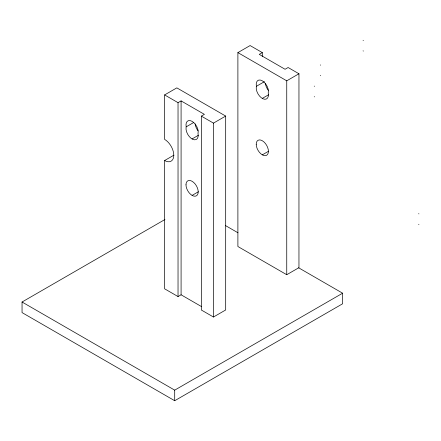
<?xml version="1.0" encoding="UTF-8"?>
<svg xmlns="http://www.w3.org/2000/svg" width="441" height="441" viewBox="0 0 441 441"><rect width="100%" height="100%" fill="white"/><g stroke="black" fill="none" stroke-linecap="round" stroke-linejoin="round"><path stroke-width="0.66" d="M186.201 126.826L186.063 127.372A8.638 4.983 60 0 0 191.168 138.364L192.761 139.323A8.638 4.983 60 0 0 198.169 134.676L197.998 133.64A8.638 4.983 60 0 0 192.1 121.358A8.638 4.983 60 0 0 186.201 126.826L193.643 122.532M256.419 86.287L256.282 86.833A8.638 4.983 60 0 0 261.386 97.819L262.979 98.784A8.638 4.983 60 0 0 268.387 94.131L268.216 93.095A8.638 4.983 60 0 0 262.318 80.819A8.638 4.983 60 0 0 256.419 86.287L264.435 81.662M164.62 94.92L176.835 87.869L225.682 116.071L225.682 309.968L213.472 317.018L201.35 310.023L201.35 116.126L204.404 114.362L181.086 100.901L178.032 102.659L164.62 94.92L164.62 139.378A12.954 7.48 60 0 1 173.782 155.243A12.954 7.48 60 0 1 164.62 160.53L164.62 288.816L178.032 296.556L181.086 294.797L201.487 306.578M262.318 52.611L259.264 54.375L285.068 69.27L288.122 67.512L298.954 73.768L298.954 267.665L286.744 274.715L237.892 246.513L237.892 52.611L250.108 45.561L262.318 52.611L262.318 56.74M201.35 116.126L213.472 123.122L225.682 116.071M237.892 52.611L286.744 80.819L298.954 73.768M192.1 138.926L198.395 135.288M262.318 98.382L268.619 94.749M164.62 160.53L173.925 155.16M192.1 195.391L198.395 191.758M262.318 154.852L268.619 151.213M298.673 267.825L342.624 293.204L342.624 303.777L174.702 400.726L22.05 312.592L22.05 302.013L164.962 219.508M22.05 302.013L174.702 390.147L342.624 293.204M363.07 40.274L363.406 40.467M363.07 50.853L363.406 51.046M320.326 64.954L320.662 65.147M320.326 75.527L320.662 75.72M314.224 86.105L314.554 86.298M314.224 96.678L314.554 96.871M418.614 213.687L418.95 213.879M418.614 224.265L418.95 224.458M225.527 225.594L237.969 232.782M286.744 80.819L286.744 274.715M213.472 123.122L213.472 317.018M181.086 100.901L181.086 294.797M178.032 102.659L178.032 296.556M174.702 390.147L174.702 400.726M198.086 130.839A8.638 4.983 60 0 1 195.187 123.904M268.31 90.3A8.638 4.983 60 0 1 265.41 83.36M185.992 184.818A8.638 4.983 60 0 0 195.154 196.212A8.638 4.983 60 0 0 195.154 183.996A8.638 4.983 60 0 0 185.992 184.818M256.215 144.273A8.638 4.983 60 0 0 265.372 155.667A8.638 4.983 60 0 0 265.372 143.457A8.638 4.983 60 0 0 256.215 144.273"/></g></svg>
